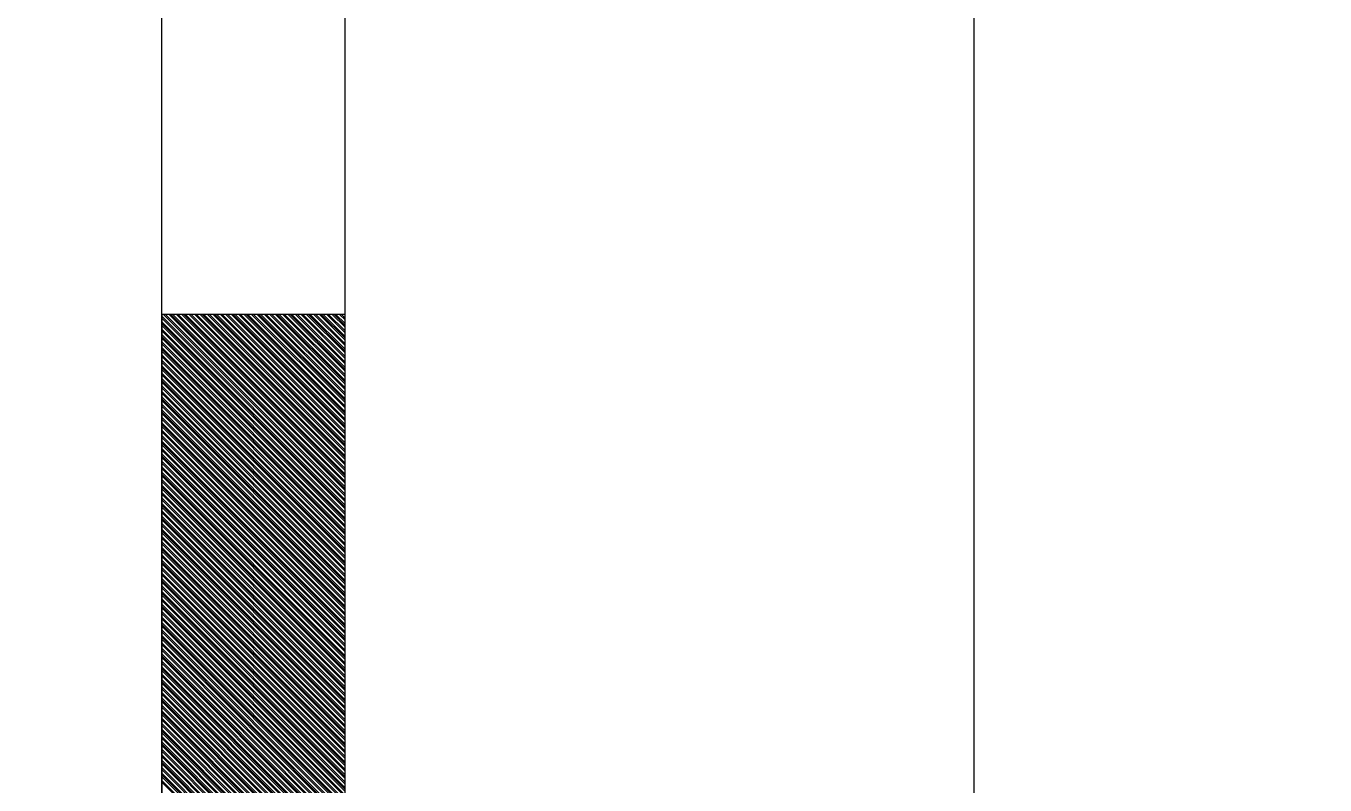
# Model space of a CAD drawing. Extents: x 747954 to 748544, y 4316381 to 4317408.
# Drawn here: x 748192.93 to 748200.01, y 4317358.45 to 4317362.58 of the extents above; entities that cross this region are included whole.
import ezdxf

# ---------------------------------------------------------------- set-up
doc = ezdxf.new("R2010")
doc.units = 0
doc.layers.get('0').update_dxf_attribs({"linetype": 'CONTINUOUS'})

msp = doc.modelspace()

# ---------------------------------------------------------------- linework, layer by layer
at = {"color": 0, "linetype": 'CONTINUOUS'}
for p, q in [((748193.67, 4317281.01), (748193.67, 4317381.01)), ((748193.67, 4317281.01), (748193.67, 4317381.01)), ((748194.67, 4317281.01), (748194.67, 4317381.01)), ((748194.67, 4317281.01), (748194.67, 4317381.01)), ((748194.67, 4317360), (748193.67, 4317361)), ((748194.67, 4317360), (748193.67, 4317361)), ((748194.67, 4317359.99), (748193.67, 4317360.99)), ((748194.67, 4317359.99), (748193.67, 4317360.99)), ((748194.67, 4317359.97), (748193.67, 4317360.97)), ((748194.67, 4317359.97), (748193.67, 4317360.97)), ((748194.67, 4317359.96), (748193.67, 4317360.96)), ((748194.67, 4317359.96), (748193.67, 4317360.96)), ((748194.67, 4317360.02), (748193.68, 4317361.01)), ((748194.67, 4317360.02), (748193.68, 4317361.01)), ((748194.67, 4317360.03), (748193.69, 4317361.01)), ((748194.67, 4317360.03), (748193.69, 4317361.01)), ((748194.67, 4317360.05), (748193.71, 4317361.01)), ((748194.67, 4317360.05), (748193.71, 4317361.01)), ((748194.67, 4317360.06), (748193.72, 4317361.01)), ((748194.67, 4317360.06), (748193.72, 4317361.01)), ((748194.67, 4317360.07), (748193.73, 4317361.01)), ((748194.67, 4317360.07), (748193.73, 4317361.01)), ((748194.67, 4317360.09), (748193.75, 4317361.01)), ((748194.67, 4317360.09), (748193.75, 4317361.01)), ((748194.67, 4317360.1), (748193.76, 4317361.01)), ((748194.67, 4317360.1), (748193.76, 4317361.01)), ((748194.67, 4317360.12), (748193.78, 4317361.01)), ((748194.67, 4317360.12), (748193.78, 4317361.01)), ((748194.67, 4317360.13), (748193.79, 4317361.01)), ((748194.67, 4317360.13), (748193.79, 4317361.01)), ((748194.67, 4317360.14), (748193.8, 4317361.01)), ((748194.67, 4317360.14), (748193.8, 4317361.01)), ((748194.67, 4317360.16), (748193.82, 4317361.01)), ((748194.67, 4317360.16), (748193.82, 4317361.01)), ((748194.67, 4317360.17), (748193.83, 4317361.01)), ((748194.67, 4317360.17), (748193.83, 4317361.01)), ((748194.67, 4317360.19), (748193.85, 4317361.01)), ((748194.67, 4317360.19), (748193.85, 4317361.01)), ((748194.67, 4317360.2), (748193.86, 4317361.01)), ((748194.67, 4317360.2), (748193.86, 4317361.01)), ((748194.67, 4317360.22), (748193.88, 4317361.01)), ((748194.67, 4317360.22), (748193.88, 4317361.01)), ((748194.67, 4317360.23), (748193.89, 4317361.01)), ((748194.67, 4317360.23), (748193.89, 4317361.01)), ((748194.67, 4317360.24), (748193.9, 4317361.01)), ((748194.67, 4317360.24), (748193.9, 4317361.01)), ((748194.67, 4317360.26), (748193.92, 4317361.01)), ((748194.67, 4317360.26), (748193.92, 4317361.01)), ((748194.67, 4317360.27), (748193.93, 4317361.01)), ((748194.67, 4317360.27), (748193.93, 4317361.01)), ((748194.67, 4317360.29), (748193.95, 4317361.01)), ((748194.67, 4317360.29), (748193.95, 4317361.01)), ((748194.67, 4317360.3), (748193.96, 4317361.01)), ((748194.67, 4317360.3), (748193.96, 4317361.01)), ((748194.67, 4317360.31), (748193.97, 4317361.01)), ((748194.67, 4317360.31), (748193.97, 4317361.01)), ((748194.67, 4317360.33), (748193.99, 4317361.01)), ((748194.67, 4317360.33), (748193.99, 4317361.01)), ((748194.67, 4317360.34), (748194, 4317361.01)), ((748194.67, 4317360.34), (748194, 4317361.01)), ((748194.67, 4317360.36), (748194.02, 4317361.01)), ((748194.67, 4317360.36), (748194.02, 4317361.01)), ((748194.67, 4317360.37), (748194.03, 4317361.01)), ((748194.67, 4317360.37), (748194.03, 4317361.01)), ((748194.67, 4317360.39), (748194.05, 4317361.01)), ((748194.67, 4317360.39), (748194.05, 4317361.01)), ((748194.67, 4317360.4), (748194.06, 4317361.01)), ((748194.67, 4317360.4), (748194.06, 4317361.01)), ((748194.67, 4317360.41), (748194.07, 4317361.01)), ((748194.67, 4317360.41), (748194.07, 4317361.01)), ((748194.67, 4317360.43), (748194.09, 4317361.01)), ((748194.67, 4317360.43), (748194.09, 4317361.01)), ((748194.67, 4317360.44), (748194.1, 4317361.01)), ((748194.67, 4317360.44), (748194.1, 4317361.01)), ((748194.67, 4317360.46), (748194.12, 4317361.01)), ((748194.67, 4317360.46), (748194.12, 4317361.01)), ((748194.67, 4317360.47), (748194.13, 4317361.01)), ((748194.67, 4317360.47), (748194.13, 4317361.01)), ((748194.67, 4317360.48), (748194.14, 4317361.01)), ((748194.67, 4317360.48), (748194.14, 4317361.01)), ((748194.67, 4317360.5), (748194.16, 4317361.01)), ((748194.67, 4317360.5), (748194.16, 4317361.01)), ((748194.67, 4317360.51), (748194.17, 4317361.01)), ((748194.67, 4317360.51), (748194.17, 4317361.01)), ((748194.67, 4317360.53), (748194.19, 4317361.01)), ((748194.67, 4317360.53), (748194.19, 4317361.01)), ((748194.67, 4317360.54), (748194.2, 4317361.01)), ((748194.67, 4317360.54), (748194.2, 4317361.01)), ((748194.67, 4317360.55), (748194.21, 4317361.01)), ((748194.67, 4317360.55), (748194.21, 4317361.01)), ((748194.67, 4317360.57), (748194.23, 4317361.01)), ((748194.67, 4317360.57), (748194.23, 4317361.01)), ((748194.67, 4317360.58), (748194.24, 4317361.01)), ((748194.67, 4317360.58), (748194.24, 4317361.01)), ((748194.67, 4317360.6), (748194.26, 4317361.01)), ((748194.67, 4317360.6), (748194.26, 4317361.01)), ((748194.67, 4317360.61), (748194.27, 4317361.01)), ((748194.67, 4317360.61), (748194.27, 4317361.01)), ((748194.67, 4317360.63), (748194.29, 4317361.01)), ((748194.67, 4317360.63), (748194.29, 4317361.01)), ((748194.67, 4317360.64), (748194.3, 4317361.01)), ((748194.67, 4317360.64), (748194.3, 4317361.01)), ((748194.67, 4317360.65), (748194.31, 4317361.01)), ((748194.67, 4317360.65), (748194.31, 4317361.01)), ((748194.67, 4317360.67), (748194.33, 4317361.01)), ((748194.67, 4317360.67), (748194.33, 4317361.01)), ((748194.67, 4317360.68), (748194.34, 4317361.01)), ((748194.67, 4317360.68), (748194.34, 4317361.01)), ((748194.67, 4317360.7), (748194.36, 4317361.01)), ((748194.67, 4317360.7), (748194.36, 4317361.01)), ((748194.67, 4317360.71), (748194.37, 4317361.01)), ((748194.67, 4317360.71), (748194.37, 4317361.01)), ((748194.67, 4317360.72), (748194.38, 4317361.01)), ((748194.67, 4317360.72), (748194.38, 4317361.01)), ((748194.67, 4317360.74), (748194.4, 4317361.01)), ((748194.67, 4317360.74), (748194.4, 4317361.01)), ((748194.67, 4317360.75), (748194.41, 4317361.01)), ((748194.67, 4317360.75), (748194.41, 4317361.01)), ((748194.67, 4317360.77), (748194.43, 4317361.01)), ((748194.67, 4317360.77), (748194.43, 4317361.01)), ((748194.67, 4317360.78), (748194.44, 4317361.01)), ((748194.67, 4317360.78), (748194.44, 4317361.01)), ((748194.67, 4317360.8), (748194.46, 4317361.01)), ((748194.67, 4317360.8), (748194.46, 4317361.01)), ((748194.67, 4317360.81), (748194.47, 4317361.01)), ((748194.67, 4317360.81), (748194.47, 4317361.01)), ((748194.67, 4317360.82), (748194.48, 4317361.01)), ((748194.67, 4317360.82), (748194.48, 4317361.01)), ((748194.67, 4317360.84), (748194.5, 4317361.01)), ((748194.67, 4317360.84), (748194.5, 4317361.01)), ((748194.67, 4317360.85), (748194.51, 4317361.01)), ((748194.67, 4317360.85), (748194.51, 4317361.01)), ((748194.67, 4317360.87), (748194.53, 4317361.01)), ((748194.67, 4317360.87), (748194.53, 4317361.01)), ((748194.67, 4317360.88), (748194.54, 4317361.01)), ((748194.67, 4317360.88), (748194.54, 4317361.01)), ((748194.67, 4317360.89), (748194.55, 4317361.01)), ((748194.67, 4317360.89), (748194.55, 4317361.01)), ((748194.67, 4317360.91), (748194.57, 4317361.01)), ((748194.67, 4317360.91), (748194.57, 4317361.01)), ((748194.67, 4317360.92), (748194.58, 4317361.01)), ((748194.67, 4317360.92), (748194.58, 4317361.01)), ((748194.67, 4317360.94), (748194.6, 4317361.01)), ((748194.67, 4317360.94), (748194.6, 4317361.01)), ((748194.67, 4317360.95), (748194.61, 4317361.01)), ((748194.67, 4317360.95), (748194.61, 4317361.01)), ((748194.67, 4317360.96), (748194.62, 4317361.01)), ((748194.67, 4317360.96), (748194.62, 4317361.01)), ((748194.67, 4317360.98), (748194.64, 4317361.01)), ((748194.67, 4317360.98), (748194.64, 4317361.01)), ((748194.67, 4317360.99), (748194.65, 4317361.01)), ((748194.67, 4317360.99), (748194.65, 4317361.01)), ((748194.67, 4317359.95), (748193.67, 4317360.95)), ((748194.67, 4317359.95), (748193.67, 4317360.95)), ((748194.67, 4317359.93), (748193.67, 4317360.93)), ((748194.67, 4317359.93), (748193.67, 4317360.93)), ((748194.67, 4317359.92), (748193.67, 4317360.92)), ((748194.67, 4317359.92), (748193.67, 4317360.92)), ((748194.67, 4317359.9), (748193.67, 4317360.9)), ((748194.67, 4317359.9), (748193.67, 4317360.9)), ((748194.67, 4317359.89), (748193.67, 4317360.89)), ((748194.67, 4317359.89), (748193.67, 4317360.89)), ((748194.67, 4317359.88), (748193.67, 4317360.88)), ((748194.67, 4317359.88), (748193.67, 4317360.88)), ((748194.67, 4317359.86), (748193.67, 4317360.86)), ((748194.67, 4317359.86), (748193.67, 4317360.86)), ((748194.67, 4317359.85), (748193.67, 4317360.85)), ((748194.67, 4317359.85), (748193.67, 4317360.85)), ((748194.67, 4317359.83), (748193.67, 4317360.83)), ((748194.67, 4317359.83), (748193.67, 4317360.83)), ((748194.67, 4317359.82), (748193.67, 4317360.82)), ((748194.67, 4317359.82), (748193.67, 4317360.82)), ((748194.67, 4317359.81), (748193.67, 4317360.81)), ((748194.67, 4317359.81), (748193.67, 4317360.81)), ((748194.67, 4317359.79), (748193.67, 4317360.79)), ((748194.67, 4317359.79), (748193.67, 4317360.79)), ((748194.67, 4317359.78), (748193.67, 4317360.78)), ((748194.67, 4317359.78), (748193.67, 4317360.78)), ((748194.67, 4317359.76), (748193.67, 4317360.76)), ((748194.67, 4317359.76), (748193.67, 4317360.76)), ((748194.67, 4317359.75), (748193.67, 4317360.75)), ((748194.67, 4317359.75), (748193.67, 4317360.75)), ((748194.67, 4317359.73), (748193.67, 4317360.73)), ((748194.67, 4317359.73), (748193.67, 4317360.73)), ((748194.67, 4317359.72), (748193.67, 4317360.72)), ((748194.67, 4317359.72), (748193.67, 4317360.72)), ((748194.67, 4317359.71), (748193.67, 4317360.71)), ((748194.67, 4317359.71), (748193.67, 4317360.71)), ((748194.67, 4317359.69), (748193.67, 4317360.69)), ((748194.67, 4317359.69), (748193.67, 4317360.69)), ((748194.67, 4317359.68), (748193.67, 4317360.68)), ((748194.67, 4317359.68), (748193.67, 4317360.68)), ((748194.67, 4317359.66), (748193.67, 4317360.66)), ((748194.67, 4317359.66), (748193.67, 4317360.66)), ((748194.67, 4317359.65), (748193.67, 4317360.65)), ((748194.67, 4317359.65), (748193.67, 4317360.65)), ((748194.67, 4317359.64), (748193.67, 4317360.64)), ((748194.67, 4317359.64), (748193.67, 4317360.64)), ((748194.67, 4317359.62), (748193.67, 4317360.62)), ((748194.67, 4317359.62), (748193.67, 4317360.62)), ((748194.67, 4317359.61), (748193.67, 4317360.61)), ((748194.67, 4317359.61), (748193.67, 4317360.61)), ((748194.67, 4317359.59), (748193.67, 4317360.59)), ((748194.67, 4317359.59), (748193.67, 4317360.59)), ((748194.67, 4317359.58), (748193.67, 4317360.58)), ((748194.67, 4317359.58), (748193.67, 4317360.58)), ((748194.67, 4317359.56), (748193.67, 4317360.56)), ((748194.67, 4317359.56), (748193.67, 4317360.56)), ((748194.67, 4317359.55), (748193.67, 4317360.55)), ((748194.67, 4317359.55), (748193.67, 4317360.55)), ((748194.67, 4317359.54), (748193.67, 4317360.54)), ((748194.67, 4317359.54), (748193.67, 4317360.54)), ((748194.67, 4317359.52), (748193.67, 4317360.52)), ((748194.67, 4317359.52), (748193.67, 4317360.52)), ((748194.67, 4317359.51), (748193.67, 4317360.51)), ((748194.67, 4317359.51), (748193.67, 4317360.51)), ((748194.67, 4317359.49), (748193.67, 4317360.49)), ((748194.67, 4317359.49), (748193.67, 4317360.49)), ((748194.67, 4317359.48), (748193.67, 4317360.48)), ((748194.67, 4317359.48), (748193.67, 4317360.48)), ((748194.67, 4317359.47), (748193.67, 4317360.47)), ((748194.67, 4317359.47), (748193.67, 4317360.47)), ((748194.67, 4317359.45), (748193.67, 4317360.45)), ((748194.67, 4317359.45), (748193.67, 4317360.45)), ((748194.67, 4317359.44), (748193.67, 4317360.44)), ((748194.67, 4317359.44), (748193.67, 4317360.44)), ((748194.67, 4317359.42), (748193.67, 4317360.42)), ((748194.67, 4317359.42), (748193.67, 4317360.42)), ((748194.67, 4317359.41), (748193.67, 4317360.41)), ((748194.67, 4317359.41), (748193.67, 4317360.41)), ((748194.67, 4317359.4), (748193.67, 4317360.4)), ((748194.67, 4317359.4), (748193.67, 4317360.4)), ((748194.67, 4317359.38), (748193.67, 4317360.38)), ((748194.67, 4317359.38), (748193.67, 4317360.38)), ((748194.67, 4317359.37), (748193.67, 4317360.37)), ((748194.67, 4317359.37), (748193.67, 4317360.37)), ((748194.67, 4317359.35), (748193.67, 4317360.35)), ((748194.67, 4317359.35), (748193.67, 4317360.35)), ((748194.67, 4317359.34), (748193.67, 4317360.34)), ((748194.67, 4317359.34), (748193.67, 4317360.34)), ((748194.67, 4317359.32), (748193.67, 4317360.32)), ((748194.67, 4317359.32), (748193.67, 4317360.32)), ((748194.67, 4317359.31), (748193.67, 4317360.31)), ((748194.67, 4317359.31), (748193.67, 4317360.31)), ((748194.67, 4317359.3), (748193.67, 4317360.3)), ((748194.67, 4317359.3), (748193.67, 4317360.3)), ((748194.67, 4317359.28), (748193.67, 4317360.28)), ((748194.67, 4317359.28), (748193.67, 4317360.28)), ((748194.67, 4317359.27), (748193.67, 4317360.27)), ((748194.67, 4317359.27), (748193.67, 4317360.27)), ((748194.67, 4317359.25), (748193.67, 4317360.25)), ((748194.67, 4317359.25), (748193.67, 4317360.25)), ((748194.67, 4317359.24), (748193.67, 4317360.24)), ((748194.67, 4317359.24), (748193.67, 4317360.24)), ((748194.67, 4317359.23), (748193.67, 4317360.23)), ((748194.67, 4317359.23), (748193.67, 4317360.23)), ((748194.67, 4317359.21), (748193.67, 4317360.21)), ((748194.67, 4317359.21), (748193.67, 4317360.21)), ((748194.67, 4317359.2), (748193.67, 4317360.2)), ((748194.67, 4317359.2), (748193.67, 4317360.2)), ((748194.67, 4317359.18), (748193.67, 4317360.18)), ((748194.67, 4317359.18), (748193.67, 4317360.18)), ((748194.67, 4317359.17), (748193.67, 4317360.17)), ((748194.67, 4317359.17), (748193.67, 4317360.17)), ((748194.67, 4317359.15), (748193.67, 4317360.15)), ((748194.67, 4317359.15), (748193.67, 4317360.15)), ((748194.67, 4317359.14), (748193.67, 4317360.14)), ((748194.67, 4317359.14), (748193.67, 4317360.14)), ((748194.67, 4317359.13), (748193.67, 4317360.13)), ((748194.67, 4317359.13), (748193.67, 4317360.13)), ((748194.67, 4317359.11), (748193.67, 4317360.11)), ((748194.67, 4317359.11), (748193.67, 4317360.11)), ((748194.67, 4317359.1), (748193.67, 4317360.1)), ((748194.67, 4317359.1), (748193.67, 4317360.1)), ((748194.67, 4317359.08), (748193.67, 4317360.08)), ((748194.67, 4317359.08), (748193.67, 4317360.08)), ((748194.67, 4317359.07), (748193.67, 4317360.07)), ((748194.67, 4317359.07), (748193.67, 4317360.07)), ((748194.67, 4317359.06), (748193.67, 4317360.06)), ((748194.67, 4317359.06), (748193.67, 4317360.06)), ((748194.67, 4317359.04), (748193.67, 4317360.04)), ((748194.67, 4317359.04), (748193.67, 4317360.04)), ((748194.67, 4317359.03), (748193.67, 4317360.03)), ((748194.67, 4317359.03), (748193.67, 4317360.03)), ((748194.67, 4317359.01), (748193.67, 4317360.01)), ((748194.67, 4317359.01), (748193.67, 4317360.01)), ((748194.67, 4317359), (748193.67, 4317360)), ((748194.67, 4317359), (748193.67, 4317360)), ((748194.67, 4317358.98), (748193.67, 4317359.98)), ((748194.67, 4317358.98), (748193.67, 4317359.98)), ((748194.67, 4317358.97), (748193.67, 4317359.97)), ((748194.67, 4317358.97), (748193.67, 4317359.97)), ((748194.67, 4317358.96), (748193.67, 4317359.96)), ((748194.67, 4317358.96), (748193.67, 4317359.96)), ((748194.67, 4317358.94), (748193.67, 4317359.94)), ((748194.67, 4317358.94), (748193.67, 4317359.94)), ((748194.67, 4317358.93), (748193.67, 4317359.93)), ((748194.67, 4317358.93), (748193.67, 4317359.93)), ((748194.67, 4317358.91), (748193.67, 4317359.91)), ((748194.67, 4317358.91), (748193.67, 4317359.91)), ((748194.67, 4317358.9), (748193.67, 4317359.9)), ((748194.67, 4317358.9), (748193.67, 4317359.9)), ((748194.67, 4317358.89), (748193.67, 4317359.89)), ((748194.67, 4317358.89), (748193.67, 4317359.89)), ((748194.67, 4317358.87), (748193.67, 4317359.87)), ((748194.67, 4317358.87), (748193.67, 4317359.87)), ((748194.67, 4317358.86), (748193.67, 4317359.86)), ((748194.67, 4317358.86), (748193.67, 4317359.86)), ((748194.67, 4317358.84), (748193.67, 4317359.84)), ((748194.67, 4317358.84), (748193.67, 4317359.84)), ((748194.67, 4317358.83), (748193.67, 4317359.83)), ((748194.67, 4317358.83), (748193.67, 4317359.83)), ((748194.67, 4317358.82), (748193.67, 4317359.82)), ((748194.67, 4317358.82), (748193.67, 4317359.82)), ((748194.67, 4317358.8), (748193.67, 4317359.8)), ((748194.67, 4317358.8), (748193.67, 4317359.8)), ((748194.67, 4317358.79), (748193.67, 4317359.79)), ((748194.67, 4317358.79), (748193.67, 4317359.79)), ((748194.67, 4317358.77), (748193.67, 4317359.77)), ((748194.67, 4317358.77), (748193.67, 4317359.77)), ((748194.67, 4317358.76), (748193.67, 4317359.76)), ((748194.67, 4317358.76), (748193.67, 4317359.76)), ((748194.67, 4317358.74), (748193.67, 4317359.74)), ((748194.67, 4317358.74), (748193.67, 4317359.74)), ((748194.67, 4317358.73), (748193.67, 4317359.73)), ((748194.67, 4317358.73), (748193.67, 4317359.73)), ((748194.67, 4317358.72), (748193.67, 4317359.72)), ((748194.67, 4317358.72), (748193.67, 4317359.72)), ((748194.67, 4317358.7), (748193.67, 4317359.7)), ((748194.67, 4317358.7), (748193.67, 4317359.7)), ((748194.67, 4317358.69), (748193.67, 4317359.69)), ((748194.67, 4317358.69), (748193.67, 4317359.69)), ((748194.67, 4317358.67), (748193.67, 4317359.67)), ((748194.67, 4317358.67), (748193.67, 4317359.67)), ((748194.67, 4317358.66), (748193.67, 4317359.66)), ((748194.67, 4317358.66), (748193.67, 4317359.66)), ((748194.67, 4317358.65), (748193.67, 4317359.65)), ((748194.67, 4317358.65), (748193.67, 4317359.65)), ((748194.67, 4317358.63), (748193.67, 4317359.63)), ((748194.67, 4317358.63), (748193.67, 4317359.63)), ((748194.67, 4317358.62), (748193.67, 4317359.62)), ((748194.67, 4317358.62), (748193.67, 4317359.62)), ((748194.67, 4317358.6), (748193.67, 4317359.6)), ((748194.67, 4317358.6), (748193.67, 4317359.6)), ((748194.67, 4317358.59), (748193.67, 4317359.59)), ((748194.67, 4317358.59), (748193.67, 4317359.59)), ((748194.67, 4317358.57), (748193.67, 4317359.57)), ((748194.67, 4317358.57), (748193.67, 4317359.57)), ((748194.67, 4317358.56), (748193.67, 4317359.56)), ((748194.67, 4317358.56), (748193.67, 4317359.56)), ((748194.67, 4317358.55), (748193.67, 4317359.55)), ((748194.67, 4317358.55), (748193.67, 4317359.55)), ((748194.67, 4317358.53), (748193.67, 4317359.53)), ((748194.67, 4317358.53), (748193.67, 4317359.53)), ((748194.67, 4317358.52), (748193.67, 4317359.52)), ((748194.67, 4317358.52), (748193.67, 4317359.52)), ((748194.67, 4317358.5), (748193.67, 4317359.5)), ((748194.67, 4317358.5), (748193.67, 4317359.5)), ((748194.67, 4317358.49), (748193.67, 4317359.49)), ((748194.67, 4317358.49), (748193.67, 4317359.49)), ((748194.67, 4317358.48), (748193.67, 4317359.48)), ((748194.67, 4317358.48), (748193.67, 4317359.48)), ((748194.67, 4317358.46), (748193.67, 4317359.46)), ((748194.67, 4317358.46), (748193.67, 4317359.46)), ((748194.67, 4317358.45), (748193.67, 4317359.45)), ((748194.67, 4317358.45), (748193.67, 4317359.45)), ((748194.67, 4317358.43), (748193.67, 4317359.43)), ((748194.67, 4317358.43), (748193.67, 4317359.43)), ((748194.67, 4317358.42), (748193.67, 4317359.42)), ((748194.67, 4317358.42), (748193.67, 4317359.42)), ((748194.67, 4317358.41), (748193.67, 4317359.41)), ((748194.67, 4317358.41), (748193.67, 4317359.41)), ((748194.67, 4317358.39), (748193.67, 4317359.39)), ((748194.67, 4317358.39), (748193.67, 4317359.39)), ((748194.67, 4317358.38), (748193.67, 4317359.38)), ((748194.67, 4317358.38), (748193.67, 4317359.38)), ((748194.67, 4317358.36), (748193.67, 4317359.36)), ((748194.67, 4317358.36), (748193.67, 4317359.36)), ((748194.67, 4317358.35), (748193.67, 4317359.35)), ((748194.67, 4317358.35), (748193.67, 4317359.35)), ((748194.67, 4317358.33), (748193.67, 4317359.33)), ((748194.67, 4317358.33), (748193.67, 4317359.33)), ((748194.67, 4317358.32), (748193.67, 4317359.32)), ((748194.67, 4317358.32), (748193.67, 4317359.32)), ((748194.67, 4317358.31), (748193.67, 4317359.31)), ((748194.67, 4317358.31), (748193.67, 4317359.31)), ((748194.67, 4317358.29), (748193.67, 4317359.29)), ((748194.67, 4317358.29), (748193.67, 4317359.29)), ((748194.67, 4317358.28), (748193.67, 4317359.28)), ((748194.67, 4317358.28), (748193.67, 4317359.28)), ((748194.67, 4317358.26), (748193.67, 4317359.26)), ((748194.67, 4317358.26), (748193.67, 4317359.26)), ((748194.67, 4317358.25), (748193.67, 4317359.25)), ((748194.67, 4317358.25), (748193.67, 4317359.25)), ((748194.67, 4317358.24), (748193.67, 4317359.24)), ((748194.67, 4317358.24), (748193.67, 4317359.24)), ((748194.67, 4317358.22), (748193.67, 4317359.22)), ((748194.67, 4317358.22), (748193.67, 4317359.22)), ((748194.67, 4317358.21), (748193.67, 4317359.21)), ((748194.67, 4317358.21), (748193.67, 4317359.21)), ((748194.67, 4317358.19), (748193.67, 4317359.19)), ((748194.67, 4317358.19), (748193.67, 4317359.19)), ((748194.67, 4317358.18), (748193.67, 4317359.18)), ((748194.67, 4317358.18), (748193.67, 4317359.18)), ((748194.67, 4317358.16), (748193.67, 4317359.16)), ((748194.67, 4317358.16), (748193.67, 4317359.16)), ((748194.67, 4317358.15), (748193.67, 4317359.15)), ((748194.67, 4317358.15), (748193.67, 4317359.15)), ((748194.67, 4317358.14), (748193.67, 4317359.14)), ((748194.67, 4317358.14), (748193.67, 4317359.14)), ((748194.67, 4317358.12), (748193.67, 4317359.12)), ((748194.67, 4317358.12), (748193.67, 4317359.12)), ((748194.67, 4317358.11), (748193.67, 4317359.11)), ((748194.67, 4317358.11), (748193.67, 4317359.11)), ((748194.67, 4317358.09), (748193.67, 4317359.09)), ((748194.67, 4317358.09), (748193.67, 4317359.09)), ((748194.67, 4317358.08), (748193.67, 4317359.08)), ((748194.67, 4317358.08), (748193.67, 4317359.08)), ((748194.67, 4317358.07), (748193.67, 4317359.07)), ((748194.67, 4317358.07), (748193.67, 4317359.07)), ((748194.67, 4317358.05), (748193.67, 4317359.05)), ((748194.67, 4317358.05), (748193.67, 4317359.05)), ((748194.67, 4317358.04), (748193.67, 4317359.04)), ((748194.67, 4317358.04), (748193.67, 4317359.04)), ((748194.67, 4317358.02), (748193.67, 4317359.02)), ((748194.67, 4317358.02), (748193.67, 4317359.02)), ((748194.67, 4317358.01), (748193.67, 4317359.01)), ((748194.67, 4317358.01), (748193.67, 4317359.01)), ((748194.67, 4317358), (748193.67, 4317359)), ((748194.67, 4317358), (748193.67, 4317359)), ((748194.67, 4317357.98), (748193.67, 4317358.98)), ((748194.67, 4317357.98), (748193.67, 4317358.98)), ((748194.67, 4317357.97), (748193.67, 4317358.97)), ((748194.67, 4317357.97), (748193.67, 4317358.97)), ((748194.67, 4317357.95), (748193.67, 4317358.95)), ((748194.67, 4317357.95), (748193.67, 4317358.95)), ((748194.67, 4317357.94), (748193.67, 4317358.94)), ((748194.67, 4317357.94), (748193.67, 4317358.94)), ((748194.67, 4317357.92), (748193.67, 4317358.92)), ((748194.67, 4317357.92), (748193.67, 4317358.92)), ((748194.67, 4317357.91), (748193.67, 4317358.91)), ((748194.67, 4317357.91), (748193.67, 4317358.91)), ((748194.67, 4317357.9), (748193.67, 4317358.9)), ((748194.67, 4317357.9), (748193.67, 4317358.9)), ((748194.67, 4317357.88), (748193.67, 4317358.88)), ((748194.67, 4317357.88), (748193.67, 4317358.88)), ((748194.67, 4317357.87), (748193.67, 4317358.87)), ((748194.67, 4317357.87), (748193.67, 4317358.87)), ((748194.67, 4317357.85), (748193.67, 4317358.85)), ((748194.67, 4317357.85), (748193.67, 4317358.85)), ((748194.67, 4317357.84), (748193.67, 4317358.84)), ((748194.67, 4317357.84), (748193.67, 4317358.84)), ((748194.67, 4317357.83), (748193.67, 4317358.83)), ((748194.67, 4317357.83), (748193.67, 4317358.83)), ((748194.67, 4317357.81), (748193.67, 4317358.81)), ((748194.67, 4317357.81), (748193.67, 4317358.81)), ((748194.67, 4317357.8), (748193.67, 4317358.8)), ((748194.67, 4317357.8), (748193.67, 4317358.8)), ((748194.67, 4317357.78), (748193.67, 4317358.78)), ((748194.67, 4317357.78), (748193.67, 4317358.78)), ((748194.67, 4317357.77), (748193.67, 4317358.77)), ((748194.67, 4317357.77), (748193.67, 4317358.77)), ((748194.67, 4317357.75), (748193.67, 4317358.75)), ((748194.67, 4317357.75), (748193.67, 4317358.75)), ((748194.67, 4317357.74), (748193.67, 4317358.74)), ((748194.67, 4317357.74), (748193.67, 4317358.74)), ((748194.67, 4317357.73), (748193.67, 4317358.73)), ((748194.67, 4317357.73), (748193.67, 4317358.73)), ((748194.67, 4317357.71), (748193.67, 4317358.71)), ((748194.67, 4317357.71), (748193.67, 4317358.71)), ((748194.67, 4317357.7), (748193.67, 4317358.7)), ((748194.67, 4317357.7), (748193.67, 4317358.7)), ((748194.67, 4317357.68), (748193.67, 4317358.68)), ((748194.67, 4317357.68), (748193.67, 4317358.68)), ((748194.67, 4317357.67), (748193.67, 4317358.67)), ((748194.67, 4317357.67), (748193.67, 4317358.67)), ((748194.67, 4317357.66), (748193.67, 4317358.66)), ((748194.67, 4317357.66), (748193.67, 4317358.66)), ((748194.67, 4317357.64), (748193.67, 4317358.64)), ((748194.67, 4317357.64), (748193.67, 4317358.64)), ((748194.67, 4317357.63), (748193.67, 4317358.63)), ((748194.67, 4317357.63), (748193.67, 4317358.63)), ((748194.67, 4317357.61), (748193.67, 4317358.61)), ((748194.67, 4317357.61), (748193.67, 4317358.61)), ((748194.67, 4317357.6), (748193.67, 4317358.6)), ((748194.67, 4317357.6), (748193.67, 4317358.6)), ((748194.67, 4317357.58), (748193.67, 4317358.58)), ((748194.67, 4317357.58), (748193.67, 4317358.58)), ((748194.67, 4317357.57), (748193.67, 4317358.57)), ((748194.67, 4317357.57), (748193.67, 4317358.57)), ((748194.67, 4317357.56), (748193.67, 4317358.56)), ((748194.67, 4317357.56), (748193.67, 4317358.56)), ((748194.67, 4317357.54), (748193.67, 4317358.54)), ((748194.67, 4317357.54), (748193.67, 4317358.54)), ((748194.67, 4317357.53), (748193.67, 4317358.53)), ((748194.67, 4317357.53), (748193.67, 4317358.53)), ((748194.67, 4317357.51), (748193.67, 4317358.51)), ((748194.67, 4317357.51), (748193.67, 4317358.51)), ((748194.67, 4317357.5), (748193.67, 4317358.5)), ((748194.67, 4317357.5), (748193.67, 4317358.5)), ((748194.67, 4317357.49), (748193.67, 4317358.49)), ((748194.67, 4317357.49), (748193.67, 4317358.49)), ((748194.67, 4317357.47), (748193.67, 4317358.47)), ((748194.67, 4317357.47), (748193.67, 4317358.47)), ((748194.67, 4317357.46), (748193.67, 4317358.46)), ((748194.67, 4317357.46), (748193.67, 4317358.46))]:
    msp.add_line(p, q, dxfattribs=at)
msp.add_lwpolyline([(748194.67, 4317351.01), (748194.67, 4317361.01), (748193.67, 4317361.01), (748193.67, 4317351.01)], close=True, dxfattribs=at)
msp.add_lwpolyline([(748194.67, 4317351.01), (748194.67, 4317361.01), (748193.67, 4317361.01), (748193.67, 4317351.01)], close=True, dxfattribs=at)

# ---------------------------------------------------------------- meshes
mesh = msp.add_polyface(dxfattribs=at)
corners = [(747954.5, 4316381), (747954.5, 4316381), (747954.5, 4316571.9618), (748262.5, 4316381), (747954.5, 4316746.4935), (748544, 4316381), (747954.5, 4317407.5), (748544, 4317042.0065), (748544, 4317407.5)]
mesh.append_faces([[corners[k] for k in face] for face in [(0, 1, 3, 2), (2, 3, 5, 4), (4, 5, 7, 6), (6, 7, 8, 8)]], dxfattribs={"vtx0": -1, "vtx2": -1, "color": 0})
mesh = msp.add_polyface(dxfattribs=at)
corners = [(747964.5, 4317221), (747964.5, 4317221), (747964.5, 4317395.2713), (748245.58, 4317221), (747964.5, 4317401.5), (748245.58, 4317227.2287), (748245.58, 4317401.5)]
mesh.append_faces([[corners[k] for k in face] for face in [(0, 1, 3, 2), (2, 3, 5, 4), (4, 5, 6, 6)]], dxfattribs={"vtx0": -1, "vtx2": -1, "color": 0})
mesh = msp.add_polyface(dxfattribs=at)
corners = [(748188.23, 4317228.19), (748188.23, 4317228.19), (748188.23, 4317234.3095), (748198.1, 4317228.19), (748188.23, 4317394.66), (748198.1, 4317388.5405), (748198.1, 4317394.66)]
mesh.append_faces([[corners[k] for k in face] for face in [(0, 1, 3, 2), (2, 3, 5, 4), (4, 5, 6, 6)]], dxfattribs={"vtx0": -1, "vtx2": -1, "color": 0})

doc.saveas('drawing.dxf')
